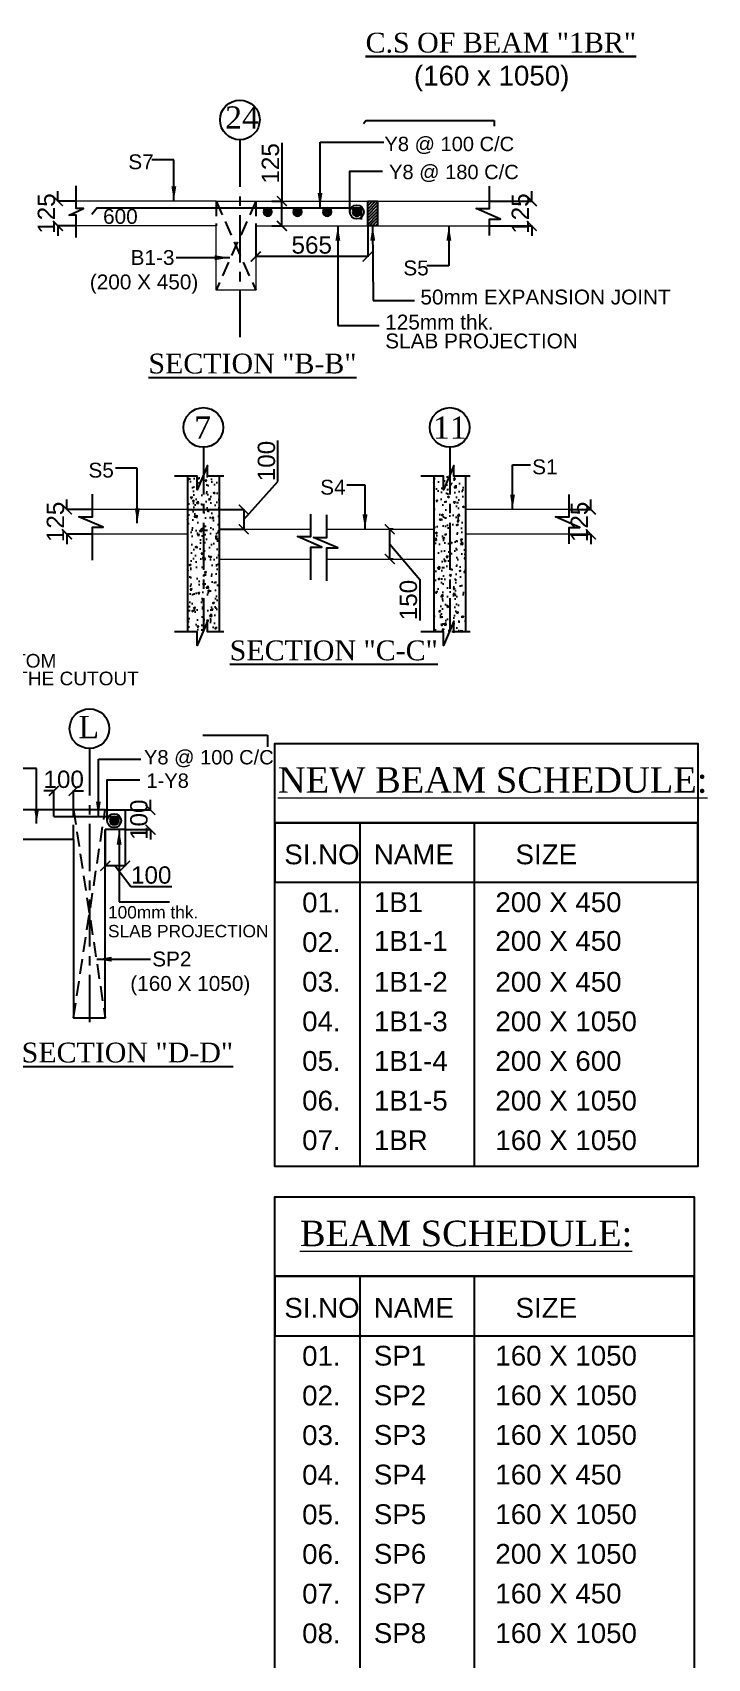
# Model space of a CAD drawing. Header units: inches. Extents: x 278200 to 407749, y -182622 to -96622.
# Drawn here: x 367660 to 381288, y -165831 to -133009 of the extents above; entities that cross this region are included whole.
import ezdxf
from ezdxf.enums import TextEntityAlignment as Align

# ---------------------------------------------------------------- set-up
doc = ezdxf.new("R2010")
doc.units = ezdxf.units.IN
doc.header["$MEASUREMENT"] = 0
doc.linetypes.add('CENTER', pattern=[50.8, 31.75, -6.35, 6.35, -6.35])
doc.linetypes.add('Hidden', pattern=[3, 2, -1])
for name, color, linetype in [('1', 8, 'Continuous'), ('2', 5, 'Continuous'), ('4', 4, 'Continuous'), ('5', 2, 'Continuous'), ('ARROW', 5, 'Continuous'), ('BEAM TEXT', 4, 'Continuous'), ('DIM', 251, 'Continuous'), ('GIRD CIR', 1, 'Continuous'), ('GIRD TEXT', 4, 'Continuous'), ('GRID', 8, 'CENTER'), ('SHEAR WALL', 6, 'Continuous'), ('SHEARWALL HATCH', 8, 'Continuous'), ('TEXT-1', 3, 'Continuous'), ('TITLE-4', 4, 'Continuous')]:
    doc.layers.add(name, color=color, linetype=linetype)
for name, color, linetype, lineweight in [('B TXT', 4, 'Continuous', 0), ('BEAMS', 3, 'Continuous', 0), ('SLAB G.F TXT', 3, 'Continuous', 0), ('SLAB REIN', 31, 'Continuous', 0), ('text', 4, 'Continuous', 30)]:
    doc.layers.add(name, color=color, linetype=linetype, lineweight=lineweight)
doc.styles.add('T200', font='sanss___.ttf', dxfattribs={"height": 275})
doc.styles.add('T300', font='sanss___.ttf', dxfattribs={"height": 350})
doc.styles.add('T400', font='romantic.ttf')
doc.dimstyles.new('SCALE 25', dxfattribs={"dimtxt": 500, "dimasz": 200, "dimexe": 6, "dimexo": 0, "dimgap": 50, "dimtad": 1, "dimdec": 0, "dimlfac": 0.25, "dimrnd": 5, "dimzin": 3, "dimdsep": 46, "dimtxsty": 'T300', "dimblk": 'ARCHTICK', "dimcen": 0.09, "dimclrd": 5, "dimclre": 8, "dimclrt": 1, "dimadec": 0, "dimazin": 0, "dimtfac": 1, "dimtdec": 0, "dimtix": 1, "dimtofl": 0, "dimtmove": 2, "dimatfit": 3, "dimfxl": 1, "dimtolj": 1, "dimtzin": 0, "dimlwd": -1, "dimlwe": -1, "dimarcsym": 0})
doc.dimstyles.new('T 200', dxfattribs={"dimtxt": 275, "dimasz": 150, "dimexe": 1, "dimexo": 0, "dimgap": 50, "dimtad": 1, "dimdec": 0, "dimrnd": 5, "dimdsep": 46, "dimtxsty": 'T200', "dimblk": 'ARCHTICK', "dimcen": 2.5, "dimdle": 1, "dimclrd": 5, "dimclre": 253, "dimclrt": 1, "dimadec": 0, "dimazin": 0, "dimtfac": 1, "dimtdec": 0, "dimtmove": 2, "dimatfit": 3, "dimfxl": 0, "dimarcsym": 0})
pattern_1 = [(50, (408250.57, 27864), (358.6301, -31.37607), [37.5, -412.5]), (355, (408250.57, 27864), (-69.3757, 376.0961), [30, -330]), (100.45144, (408280.45, 27861.38), (289.2544, 344.72), [31.8701, -350.57106]), (46.1842, (408250.57, 27964), (533.6207, -82.7596), [56.25, -618.75]), (96.63564, (408295.04, 27957.1), (467.331, 487.0593), [47.8052, -525.8569]), (351.18416, (408250.57, 27964), (467.331, 487.0593), [45, -495]), (21, (408300.57, 27939), (298.45353, -201.30945), [37.5, -412.5]), (326, (408300.57, 27939), (121.6577, 362.575), [30, -330]), (71.45144, (408325.44, 27922.22), (420.1112, 161.2656), [31.8701, -350.57106]), (37.5, (408250.57, 27863.99), (6.07993, 166.44693), [0, -326, 0, -335, 0, -331.25]), (7.5, (408250.57, 27864), (131.53477, 197.20586), [0, -191, 0, -318.5, 0, -126.25]), (327.5, (408139.07, 27864), (266.91122, -11.27744), [0, -125, 0, -390, 0, -517.5]), (317.5, (408089.07, 27864), (291.5931, 50.0525), [0, -162.5, 0, -259, 0, -367.5])]

# ---------------------------------------------------------------- blocks, each defined once
blk = doc.blocks.new('_ARCHTICK')
at = {"color": 0, "linetype": 'ByBlock', "const_width": 0.15}
blk.add_lwpolyline([(-0.5, -0.5), (0.5, 0.5)], dxfattribs=at)
blk = doc.blocks.new('*D802')
at = {"layer": 'Defpoints', "color": 0}
for p in [(374873, -143037), (374944, -143037, -3), (374944, -143637, -3)]:
    blk.add_point(p, dxfattribs=at)
at = {"layer": 'DIM', "color": 8}
for p, q in [((374944, -143037), (374867, -143037)), ((374944, -143637), (374867, -143637))]:
    blk.add_line(p, q, dxfattribs=at)
at = {"layer": 'DIM', "color": 5}
for p, q in [((374873, -143637), (374873, -143037)), ((374873, -143337), (375480, -144051)), ((375480, -144051), (375480, -144879))]:
    blk.add_line(p, q, dxfattribs=at)
at = {"layer": 'DIM', "color": 5, "xscale": 200, "yscale": 200, "zscale": 200}
for p, rotation in [((374873, -143037), 90), ((374873, -143637), 270)]:
    blk.add_blockref('_ARCHTICK', p, dxfattribs=dict(at, rotation=rotation))
at = {"layer": 'DIM', "color": 1, "insert": (375250, -144465), "char_height": 350, "attachment_point": 5, "rotation": 90, "style": 'T300'}
blk.add_mtext('\\A1;150', dxfattribs=at)
blk = doc.blocks.new('*D803')
at = {"layer": 'Defpoints', "color": 0}
for p in [(368868, -142637, -3), (368354, -143137), (368868, -143137, -3)]:
    blk.add_point(p, dxfattribs=at)
at = {"layer": 'DIM', "color": 5}
for p, q in [((368354, -142637), (368354, -142437)), ((368354, -143137), (368354, -143337))]:
    blk.add_line(p, q, dxfattribs=at)
at = {"layer": 'DIM', "color": 8}
for p, q in [((368868, -142637), (368348, -142637)), ((368868, -143137), (368348, -143137))]:
    blk.add_line(p, q, dxfattribs=at)
at = {"layer": 'DIM', "color": 5, "xscale": 200, "yscale": 200, "zscale": 200}
for p, rotation in [((368354, -142637), 270), ((368354, -143137), 90)]:
    blk.add_blockref('_ARCHTICK', p, dxfattribs=dict(at, rotation=rotation))
at = {"layer": 'DIM', "color": 1, "insert": (368124, -142887), "char_height": 350, "attachment_point": 5, "rotation": 90, "style": 'T300'}
blk.add_mtext('\\A1;125', dxfattribs=at)
blk = doc.blocks.new('*D804')
at = {"layer": 'Defpoints', "color": 0}
for p in [(370789, -142637, -3), (371429, -143037, -3), (371925, -143037)]:
    blk.add_point(p, dxfattribs=at)
at = {"layer": 'DIM', "color": 5}
for p, q in [((372614, -142073), (372614, -141245)), ((371925, -142837), (372614, -142073)), ((371925, -142637), (371925, -143037))]:
    blk.add_line(p, q, dxfattribs=at)
at = {"layer": 'DIM', "color": 8}
for p, q in [((370789, -142637), (371931, -142637)), ((371429, -143037), (371931, -143037))]:
    blk.add_line(p, q, dxfattribs=at)
at = {"layer": 'DIM', "color": 5, "xscale": 200, "yscale": 200, "zscale": 200}
for p, rotation in [((371925, -142637), 90), ((371925, -143037), 270)]:
    blk.add_blockref('_ARCHTICK', p, dxfattribs=dict(at, rotation=rotation))
at = {"layer": 'DIM', "color": 1, "insert": (372384, -141659), "char_height": 350, "attachment_point": 5, "rotation": 90, "style": 'T300'}
blk.add_mtext('\\A1;100', dxfattribs=at)
blk = doc.blocks.new('*D798')
at = {"layer": 'Defpoints', "color": 0}
for p in [(372167, -136913, -7), (374427, -136913, -7), (372167, -137531)]:
    blk.add_point(p, dxfattribs=at)
at = {"layer": 'DIM', "color": 8}
for p, q in [((372167, -136913), (372167, -137537)), ((374427, -136913), (374427, -137537))]:
    blk.add_line(p, q, dxfattribs=at)
at = {"layer": 'DIM', "color": 5}
blk.add_line((374427, -137531), (372167, -137531), dxfattribs=at)
at = {"layer": 'DIM', "color": 5, "xscale": 200, "yscale": 200, "zscale": 200, "rotation": 180}
blk.add_blockref('_ARCHTICK', (372167, -137531), dxfattribs=at)
at = {"layer": 'DIM', "color": 5, "xscale": 200, "yscale": 200, "zscale": 200}
blk.add_blockref('_ARCHTICK', (374427, -137531), dxfattribs=at)
at = {"layer": 'DIM', "color": 1, "insert": (373297, -137300), "char_height": 350, "attachment_point": 5, "style": 'T300'}
blk.add_mtext('\\A1;565', dxfattribs=at)
blk = doc.blocks.new('*D799')
at = {"layer": 'Defpoints', "color": 0}
for p in [(372495, -136413, -7), (372695, -136413), (372495, -136913, -7)]:
    blk.add_point(p, dxfattribs=at)
at = {"layer": 'DIM', "color": 5}
for p in [(372695, -135234), (372695, -136913)]:
    blk.add_line(p, (372695, -136413), dxfattribs=at)
at = {"layer": 'DIM', "color": 8}
for p, q in [((372495, -136413), (372701, -136413)), ((372495, -136913), (372701, -136913))]:
    blk.add_line(p, q, dxfattribs=at)
at = {"layer": 'DIM', "color": 5, "xscale": 200, "yscale": 200, "zscale": 200}
for p, rotation in [((372695, -136413), 90), ((372695, -136913), 270)]:
    blk.add_blockref('_ARCHTICK', p, dxfattribs=dict(at, rotation=rotation))
at = {"layer": 'DIM', "color": 1, "insert": (372465, -135650), "char_height": 350, "attachment_point": 5, "rotation": 90, "style": 'T300'}
blk.add_mtext('\\A1;125', dxfattribs=at)
blk = doc.blocks.new('ROD')
at = {"layer": '5'}
h = blk.add_hatch(color=256, dxfattribs=at)
edge = h.paths.add_edge_path()
edge.add_arc((0, 0), 135, 0, 360)
at = {"layer": '5', "color": 6}
blk.add_circle((0, 0), 135, dxfattribs=at)
blk = doc.blocks.new('A$C7FF54E45')
at = {"layer": '5', "xscale": 0.7999999998137355, "yscale": 0.7999999998137355, "zscale": 0.7999999998137355}
blk.add_blockref('ROD', (91, 91), dxfattribs=at)
blk = doc.blocks.new('*D800')
at = {"layer": 'Defpoints', "color": 0}
for p in [(368172, -136413), (368544, -136413, -7), (368544, -136913, -7)]:
    blk.add_point(p, dxfattribs=at)
at = {"layer": 'DIM', "color": 8}
for p, q in [((368544, -136413), (368166, -136413)), ((368544, -136913), (368166, -136913))]:
    blk.add_line(p, q, dxfattribs=at)
at = {"layer": 'DIM', "color": 5}
for p, q in [((368172, -136413), (368172, -136213)), ((368172, -136913), (368172, -137113))]:
    blk.add_line(p, q, dxfattribs=at)
at = {"layer": 'DIM', "color": 5, "xscale": 200, "yscale": 200, "zscale": 200}
for p, rotation in [((368172, -136413), 270), ((368172, -136913), 90)]:
    blk.add_blockref('_ARCHTICK', p, dxfattribs=dict(at, rotation=rotation))
at = {"layer": 'DIM', "color": 1, "insert": (367942, -136663), "char_height": 350, "attachment_point": 5, "rotation": 90, "style": 'T300'}
blk.add_mtext('\\A1;125', dxfattribs=at)
blk = doc.blocks.new('A$C02F31347')
at = {"layer": '5', "linetype": 'Continuous', "ltscale": 0.01}
for p, q in [((-5168, 0), (-5275, -138, 7)), ((-5168, 0), (0, 0)), ((0, 0), (0, -236))]:
    blk.add_line(p, q, dxfattribs=at)
blk = doc.blocks.new('*D820')
at = {"layer": 'Defpoints', "color": 0}
for p in [(378492, -142637, 1), (378933, -142637), (378492, -143137, 1)]:
    blk.add_point(p, dxfattribs=at)
at = {"layer": 'DIM', "color": 5}
for p, q in [((378933, -142637), (378933, -142437)), ((378933, -143137), (378933, -143337))]:
    blk.add_line(p, q, dxfattribs=at)
at = {"layer": 'DIM', "color": 8}
for p, q in [((378492, -142637), (378939, -142637)), ((378492, -143137), (378939, -143137))]:
    blk.add_line(p, q, dxfattribs=at)
at = {"layer": 'DIM', "color": 5, "xscale": 200, "yscale": 200, "zscale": 200}
for p, rotation in [((378933, -142637), 270), ((378933, -143137), 90)]:
    blk.add_blockref('_ARCHTICK', p, dxfattribs=dict(at, rotation=rotation))
at = {"layer": 'DIM', "color": 1, "insert": (378703, -142887), "char_height": 350, "attachment_point": 5, "rotation": 90, "style": 'T300'}
blk.add_mtext('\\A1;125', dxfattribs=at)
blk = doc.blocks.new('*D839')
at = {"layer": 'Defpoints', "color": 0}
for p in [(369129, -149100), (369529, -149100), (369129, -149830)]:
    blk.add_point(p, dxfattribs=at)
at = {"layer": 'DIM', "color": 8}
for p, q in [((369129, -149100), (369129, -149836)), ((369529, -149100), (369529, -149836))]:
    blk.add_line(p, q, dxfattribs=at)
at = {"layer": 'DIM', "color": 5}
for p, q in [((369529, -149830), (369129, -149830)), ((369329, -149830), (369643, -150248)), ((369643, -150248), (370471, -150248))]:
    blk.add_line(p, q, dxfattribs=at)
at = {"layer": 'DIM', "color": 5, "xscale": 200, "yscale": 200, "zscale": 200, "rotation": 180}
blk.add_blockref('_ARCHTICK', (369129, -149830), dxfattribs=at)
at = {"layer": 'DIM', "color": 5, "xscale": 200, "yscale": 200, "zscale": 200}
blk.add_blockref('_ARCHTICK', (369529, -149830), dxfattribs=at)
at = {"layer": 'DIM', "color": 1, "insert": (370057, -150018), "char_height": 350, "attachment_point": 5, "style": 'T300'}
blk.add_mtext('\\A1;100', dxfattribs=at)
blk = doc.blocks.new('*D840')
at = {"layer": 'Defpoints', "color": 0}
for p in [(369529, -148700), (370041, -148700), (369529, -149100)]:
    blk.add_point(p, dxfattribs=at)
at = {"layer": 'DIM', "color": 5}
for p, q in [((370041, -148700), (370041, -148500)), ((370041, -149100), (370041, -149300))]:
    blk.add_line(p, q, dxfattribs=at)
at = {"layer": 'DIM', "color": 8}
for p, q in [((369529, -148700), (370047, -148700)), ((369529, -149100), (370047, -149100))]:
    blk.add_line(p, q, dxfattribs=at)
at = {"layer": 'DIM', "color": 5, "xscale": 200, "yscale": 200, "zscale": 200}
for p, rotation in [((370041, -148700), 270), ((370041, -149100), 90)]:
    blk.add_blockref('_ARCHTICK', p, dxfattribs=dict(at, rotation=rotation))
at = {"layer": 'DIM', "color": 1, "insert": (369810, -148900), "char_height": 350, "attachment_point": 5, "rotation": 90, "style": 'T300'}
blk.add_mtext('\\A1;100', dxfattribs=at)
blk = doc.blocks.new('*D841')
at = {"layer": 'Defpoints', "color": 0}
for p in [(368489, -148317), (368089, -148832), (368489, -148832)]:
    blk.add_point(p, dxfattribs=at)
at = {"layer": 'DIM', "color": 5}
for p, q in [((368089, -148317), (367889, -148317)), ((368489, -148317), (368689, -148317))]:
    blk.add_line(p, q, dxfattribs=at)
at = {"layer": 'DIM', "color": 8}
for p, q in [((368089, -148832), (368089, -148311)), ((368489, -148832), (368489, -148311))]:
    blk.add_line(p, q, dxfattribs=at)
at = {"layer": 'DIM', "color": 5, "xscale": 200, "yscale": 200, "zscale": 200}
blk.add_blockref('_ARCHTICK', (368089, -148317), dxfattribs=at)
at = {"layer": 'DIM', "color": 5, "xscale": 200, "yscale": 200, "zscale": 200, "rotation": 180}
blk.add_blockref('_ARCHTICK', (368489, -148317), dxfattribs=at)
at = {"layer": 'DIM', "color": 1, "insert": (368289, -148086), "char_height": 350, "attachment_point": 5, "style": 'T300'}
blk.add_mtext('\\A1;100', dxfattribs=at)
blk = doc.blocks.new('A$C101253EB')
at = {"layer": '5', "linetype": 'Continuous', "ltscale": 0.01}
for p, q in [((-1440, -132), (-132, -132, -7)), ((-132, -132, -7), (-132, -368, -7))]:
    blk.add_line(p, q, dxfattribs=at)
blk = doc.blocks.new('*D844')
at = {"layer": 'Defpoints', "color": 0}
for p in [(376887, -136413, 1), (377741, -136413), (376887, -136913, 1)]:
    blk.add_point(p, dxfattribs=at)
at = {"layer": 'DIM', "color": 8}
for p, q in [((376887, -136413), (377747, -136413)), ((376887, -136913), (377747, -136913))]:
    blk.add_line(p, q, dxfattribs=at)
at = {"layer": 'DIM', "color": 5}
for p, q in [((377741, -136413), (377741, -136213)), ((377741, -136913), (377741, -137113))]:
    blk.add_line(p, q, dxfattribs=at)
at = {"layer": 'DIM', "color": 5, "xscale": 200, "yscale": 200, "zscale": 200}
for p, rotation in [((377741, -136413), 270), ((377741, -136913), 90)]:
    blk.add_blockref('_ARCHTICK', p, dxfattribs=dict(at, rotation=rotation))
at = {"layer": 'DIM', "color": 1, "insert": (377511, -136663), "char_height": 350, "attachment_point": 5, "rotation": 90, "style": 'T300'}
blk.add_mtext('\\A1;125', dxfattribs=at)

msp = doc.modelspace()

# ---------------------------------------------------------------- hatches: boundary and pattern name
at = {"layer": '2'}
h = msp.add_hatch(dxfattribs=at)
h.set_pattern_fill('ANSI31', color=1, scale=350, style=0)
h.paths.add_polyline_path([(374427.1, -136412.8), (374627.1, -136412.8), (374627.1, -136912.8), (374427.1, -136912.8)])
at = {"layer": 'SHEARWALL HATCH'}
h = msp.add_hatch(dxfattribs=at)
h.set_pattern_fill('AR-CONC', color=256, scale=50, style=0)
h.set_pattern_definition(pattern_1)
h.paths.add_polyline_path([(370789.2, -141965.7), (371429.2, -141965.7), (371429.2, -145108.3), (370789.2, -145108.3)])
h = msp.add_hatch(dxfattribs=at)
h.set_pattern_fill('AR-CONC', color=256, scale=50, style=0)
h.set_pattern_definition(pattern_1)
h.paths.add_polyline_path([(375763.6, -141965.5), (376403.6, -141965.5), (376403.6, -145108.1), (375763.6, -145108.1)])

# ---------------------------------------------------------------- linework, layer by layer
at = {"layer": '1', "linetype": 'Hidden', "ltscale": 150}
for p, q in [((371367.1, -136412.8, -6.9), (372167.1, -138212.8, -6.9)), ((372167.1, -136412.8, -6.9), (371367.1, -138212.8, -6.9)), ((371367.1, -136412.8, -6.9), (371367.1, -136912.8, -6.9)), ((372167.1, -136412.8, -6.9), (372167.1, -136912.8, -6.9)), ((368488.5, -152900), (369128.5, -148700)), ((368488.5, -148700), (369128.5, -152900)), ((368488.5, -149300), (368488.5, -148700))]:
    msp.add_line(p, q, dxfattribs=at)
at = {"layer": '1'}
for points, elevation in [([(368543.7, -137146.9), (368543.7, -136698.9), (368400.4, -136698.9), (368688.9, -136560.1), (368543.7, -136560.1), (368543.7, -136105.7)], -10.4), ([(376887.1, -137106.8), (376887.1, -136776), (377106, -136776), (376615.5, -136564.2), (376887.1, -136564.2), (376887.1, -136109.8)], 1.3), ([(371524.1, -141965.7), (371193.4, -141965.7), (371193.4, -141746.8), (370981.5, -142237.4), (370981.5, -141965.7), (370527.2, -141965.7)], -8.2), ([(376498.5, -141965.5), (376167.7, -141965.5), (376167.7, -141746.6), (375955.9, -142237.1), (375955.9, -141965.5), (375501.5, -141965.5)], -3.5), ([(368868.5, -143657.7), (368868.5, -142996.2), (369087.3, -142996.2), (368596.8, -142784.3), (368868.5, -142784.3), (368868.5, -142329.9)], -3.5), ([(378491.6, -143331), (378491.6, -143000.3), (378710.4, -143000.3), (378219.9, -142788.4), (378491.6, -142788.4), (378491.6, -142334)], 1.3), ([(371524.1, -145108.3), (371193.4, -145108.3), (371193.4, -144889.5), (370981.5, -145380), (370981.5, -145108.3), (370527.2, -145108.3)], -8.2), ([(376498.5, -145108.1), (376167.7, -145108.1), (376167.7, -144889.2), (375955.9, -145379.8), (375955.9, -145108.1), (375501.5, -145108.1)], -3.5)]:
    msp.add_lwpolyline(points, dxfattribs=dict(at, elevation=elevation))
for points in [[(373279.1, -144057.7), (373279.1, -143396.2), (373498, -143396.2), (373007.4, -143184.3), (373279.1, -143184.3), (373279.1, -142729.9)], [(373604.1, -144074.2), (373604.1, -143412.7), (373822.9, -143412.7), (373332.4, -143200.8), (373604.1, -143200.8), (373604.1, -142746.4)]]:
    msp.add_lwpolyline(points, dxfattribs=at)
at = {"layer": '2', "color": 1}
for p, q in [((374270.6, -148962.2), (374270.6, -155902.9)), ((376576.8, -148962.2), (376576.8, -155902.9)), ((374270.6, -158116.1), (374270.6, -166733.7)), ((376576.8, -158116.1), (376576.8, -166733.7))]:
    msp.add_line(p, q, dxfattribs=at)
at = {"layer": '2', "elevation": -6.9}
for points in [[(374067.8, -136631.4), (374067.8, -135806.4), (374724.8, -135806.4)], [(369169.2, -148918.6), (369169.2, -148093.5), (369826.2, -148093.5)]]:
    msp.add_lwpolyline(points, dxfattribs=at)
at = {"layer": '2', "color": 1}
for points in [[(374427.1, -136412.8), (374627.1, -136412.8), (374627.1, -136912.8), (374427.1, -136912.8)], [(381093.6, -148962.2), (372550.7, -148962.2), (372550.7, -147361.2), (381093.6, -147361.2)], [(372550.7, -148962.2), (381093.6, -148962.2), (381093.6, -155902.9), (372550.7, -155902.9)], [(381093.6, -148962.2), (372550.7, -148962.2), (372550.7, -150162.8), (381093.6, -150162.8)], [(381019.8, -158116.1), (372550.7, -158116.1), (372550.7, -156515.1), (381019.8, -156515.1)], [(372550.7, -158116.1), (381019.8, -158116.1), (381019.8, -166733.7), (372550.7, -166733.7)], [(381019.8, -158116.1), (372550.7, -158116.1), (372550.7, -159316.6), (381019.8, -159316.6)]]:
    msp.add_lwpolyline(points, close=True, dxfattribs=at)
at = {"layer": '2'}
for centre in [(374208.5, -136631.4, -6.9), (369309.9, -148918.6, -6.9)]:
    msp.add_circle(centre, 140.7, dxfattribs=at)
at = {"layer": '4'}
for p, q in [((368488.5, -148700), (367274.3, -148700)), ((368488.5, -149300), (367274.3, -149300))]:
    msp.add_line(p, q, dxfattribs=at)
for points in [[(369128.5, -148700), (368488.5, -148700)], [(369128.5, -148700), (369528.5, -148700), (369528.5, -149100), (369128.5, -149100)], [(368488.5, -149300), (368488.5, -152900), (369128.5, -152900), (369128.5, -149100)]]:
    msp.add_lwpolyline(points, dxfattribs=at)
at = {"layer": '5', "linetype": 'Continuous', "ltscale": 0.01}
for p, q in [((368967.1, -136545, -6.9), (368859.8, -136683.4)), ((368967.1, -136545, -6.9), (374294.9, -136545, -6.9)), ((374294.9, -136545, -6.9), (374294.9, -136780.6, -6.9)), ((368088.5, -148832.2), (369396.3, -148832.2, -6.9)), ((369396.3, -148832.2, -6.9), (369396.3, -148967.7, -6.9))]:
    msp.add_line(p, q, dxfattribs=at)
at = {"layer": 'BEAMS', "color": 4, "linetype": 'Continuous', "ltscale": 0.01}
for p, q in [((371367.1, -136412.8, -6.9), (368543.7, -136412.8, -6.9)), ((372167.1, -136412.8, -6.9), (374427.1, -136412.8, -6.9)), ((374427.1, -136412.8, -6.9), (374427.1, -136912.8, -6.9)), ((374627.1, -136412.8), (376887.1, -136412.8)), ((374627.1, -136412.8, -6.9), (374627.1, -136912.8, -6.9)), ((371367.1, -136912.8, -6.9), (368543.7, -136912.8, -6.9)), ((372167.1, -136912.8, -6.9), (374427.1, -136912.8, -6.9)), ((374627.1, -136912.8), (376887.1, -136912.8)), ((370789.2, -142637, -3.5), (368868.5, -142637, -3.5)), ((378491.6, -142637, 1.3), (376403.6, -142637, 1.3)), ((371429.2, -143037, -3.5), (373279.1, -143037, -3.5)), ((373604.1, -143037, -3.5), (375763.6, -143037, -3.5)), ((370789.2, -143137, -3.5), (368868.5, -143137, -3.5)), ((378491.6, -143137, 1.3), (376403.6, -143137, 1.3)), ((371429.2, -143637, -3.5), (373279.1, -143637, -3.5)), ((373604.1, -143637, -3.5), (375763.6, -143637, -3.5))]:
    msp.add_line(p, q, dxfattribs=at)
at = {"layer": 'BEAMS', "color": 4, "linetype": 'Continuous', "ltscale": 0.01, "elevation": -6.9}
for points in [[(371367.1, -136412.8), (372167.1, -136412.8)], [(372167.1, -136912.8), (372167.1, -138212.8), (371367.1, -138212.8), (371367.1, -136912.8)]]:
    msp.add_lwpolyline(points, dxfattribs=at)
at = {"layer": 'GIRD CIR'}
for centre in [(371847.1, -134774.2, -6.9), (371109.1, -140981, -4.7), (376083.4, -140980.8), (368808.5, -147061.4)]:
    msp.add_circle(centre, 400, dxfattribs=at)
at = {"layer": 'GRID', "ltscale": 30}
for p, q in [((371847.1, -135174.2, -6.9), (371847.1, -139156.3, -6.9)), ((371109.1, -141381, -4.7), (371109.1, -145084.7, -4.7)), ((376083.4, -141380.8), (376083.4, -145084.4)), ((368808.5, -147461.4), (368808.5, -153147.7))]:
    msp.add_line(p, q, dxfattribs=at)
at = {"layer": 'SHEAR WALL', "ltscale": 0.5}
for p, q in [((370789.2, -141965.7, -8.2), (370789.2, -145108.3, -8.2)), ((371429.2, -141965.7, -3.5), (371429.2, -145108.3, -3.5)), ((375763.6, -141965.5, -3.5), (375763.6, -145108.1, -3.5)), ((376403.6, -141965.5, 1.3), (376403.6, -145108.1, 1.3))]:
    msp.add_line(p, q, dxfattribs=at)

# ---------------------------------------------------------------- block references
at = {"layer": '2', "color": 2}
msp.add_blockref('A$C101253EB', (372536.1, -147061.8), dxfattribs=at)
at = {"layer": 'DIM', "xscale": 0.5, "yscale": 0.5, "zscale": 0.5}
msp.add_blockref('A$C02F31347', (376979.8, -134782.9), dxfattribs=at)
at = {"layer": 'DIM', "color": 1, "xscale": -0.8, "yscale": 0.8, "zscale": 0.8}
for p in [(372481.1, -136704, -6.9), (373081.1, -136704, -6.9), (373681.1, -136704, -6.9), (374281.1, -136704, -6.9), (369382.5, -148991.2, -6.9)]:
    msp.add_blockref('A$C7FF54E45', p, dxfattribs=at)

# ---------------------------------------------------------------- texts
at = {"layer": 'B TXT'}
for s, height, style, p in [('%%UNEW BEAM SCHEDULE:', 514.286, 'T400', (372614, -148353.8)), ('SI.NO', 400, 'T300', (372743.5, -149799)), ('NAME', 400, 'T300', (374551.5, -149799)), ('SIZE', 400, 'T300', (377411.9, -149799)), ('%%UBEAM SCHEDULE:', 514.286, 'T400', (373059, -157507.7)), ('SI.NO', 400, 'T300', (372743.5, -158952.8)), ('NAME', 400, 'T300', (374551.5, -158952.8)), ('SIZE', 400, 'T300', (377411.9, -158952.8)), ('SP1', 400, 'T300', (374551.5, -159918.6)), ('160 X 1050', 400, 'T300', (377004.7, -159918.6)), ('01.', 400, 'T300', (373104.3, -159923.4)), ('02.', 400, 'T300', (373104.3, -160723.4)), ('SP2', 400, 'T300', (374551.5, -160718.6)), ('160 X 1050', 400, 'T300', (377004.7, -160718.6)), ('03.', 400, 'T300', (373104.3, -161523.4)), ('SP3', 400, 'T300', (374551.5, -161518.6)), ('160 X 1050', 400, 'T300', (377004.7, -161518.6)), ('04.', 400, 'T300', (373104.3, -162323.4)), ('SP4', 400, 'T300', (374551.5, -162318.6)), ('160 X 450', 400, 'T300', (377004.7, -162318.6)), ('05.', 400, 'T300', (373104.3, -163123.4)), ('SP5', 400, 'T300', (374551.5, -163118.6)), ('160 X 1050', 400, 'T300', (377004.7, -163118.6)), ('06.', 400, 'T300', (373104.3, -163923.4)), ('SP6', 400, 'T300', (374551.5, -163918.6)), ('200 X 1050', 400, 'T300', (377004.7, -163918.6)), ('07.', 400, 'T300', (373104.3, -164723.4)), ('SP7', 400, 'T300', (374551.5, -164718.6)), ('160 X 450', 400, 'T300', (377004.7, -164718.6)), ('08.', 400, 'T300', (373104.3, -165523.4)), ('SP8', 400, 'T300', (374551.5, -165518.6)), ('160 X 1050', 400, 'T300', (377004.7, -165518.6))]:
    msp.add_text(s, height=height, dxfattribs=dict(at, style=style)).set_placement(p)
at = {"layer": 'B TXT', "color": 3, "style": 'T300'}
for s, p in [('01.', (373104.3, -150769.5)), ('1B1', (374551.5, -150764.8)), ('200 X 450', (377004.7, -150764.8)), ('02.', (373104.3, -151569.5)), ('1B1-1', (374551.5, -151546.6)), ('200 X 450', (377004.7, -151546.6)), ('03.', (373104.3, -152369.5)), ('1B1-2', (374551.5, -152371.7)), ('200 X 450', (377004.7, -152371.7)), ('04.', (373104.3, -153169.5)), ('1B1-3', (374551.5, -153169.5)), ('200 X 1050', (377004.7, -153169.5)), ('05.', (373104.3, -153969.5)), ('1B1-4', (374551.5, -153969.5)), ('200 X 600', (377004.7, -153969.5)), ('06.', (373104.3, -154769.5)), ('1B1-5', (374551.5, -154769.5)), ('200 X 1050', (377004.7, -154769.5)), ('07.', (373104.3, -155569.5)), ('1BR', (374551.5, -155569.5)), ('160 X 1050', (377004.7, -155569.5))]:
    msp.add_text(s, height=400, dxfattribs=at).set_placement(p)
at = {"layer": 'BEAM TEXT', "style": 'T300'}
for s, p in [('600', (369084.4, -136871)), ('B1-3', (369640.9, -137700)), ('SP2', (370077.1, -151860.8))]:
    msp.add_text(s, height=300, dxfattribs=at).set_placement(p)
at = {"layer": 'BEAM TEXT', "color": 6, "style": 'T300'}
for s, p in [('(200 X 450)', (368817, -138193.4)), ('(160 X 1050)', (369634, -152354.1))]:
    msp.add_text(s, height=300, dxfattribs=at).set_placement(p)
at = {"layer": 'GIRD TEXT', "ltscale": 7, "style": 'T400'}
for s, p in [('24', (371549.8, -134949.4)), ('7', (370925.1, -141208.9)), ('11', (375745.4, -141208.7)), ('L', (368588.5, -147253.5))]:
    msp.add_text(s, height=450, dxfattribs=at).set_placement(p)
at = {"layer": 'SLAB G.F TXT', "style": 'T300'}
for s, p in [('S7', (369593.9, -135768.6)), ('S5', (375146.9, -137911.4, 3.5)), ('S5', (368788.9, -141992.8)), ('S1', (377747.7, -141926.6)), ('S4', (373468.3, -142337.5))]:
    msp.add_text(s, height=300, dxfattribs=at).set_placement(p)
at = {"layer": 'SLAB REIN', "color": 3, "style": 'T200'}
for s, p in [('Y8 @ 100 C/C', (374765.8, -135403.4)), ('Y8 @ 180 C/C', (374858.8, -135968.9)), ('Y8 @ 100 C/C', (369911.1, -147783)), ('1-Y8', (369960.2, -148256))]:
    msp.add_text(s, height=290, dxfattribs=at).set_placement(p)
at = {"layer": 'SLAB REIN', "color": 30, "style": 'T200'}
for s, p in [('TOP & BOTTOM', (365239, -145828.3)), ('AL ROUND THE CUTOUT', (365239, -146185.5))]:
    msp.add_text(s, height=275, dxfattribs=at).set_placement(p)
at = {"layer": 'text', "style": 'T400'}
msp.add_text('%%UC.S OF BEAM "1BR"', height=400, dxfattribs=at).set_placement((377115.6, -133213.3), align=Align.MIDDLE_CENTER)
at = {"layer": 'text', "color": 6, "style": 'T300'}
msp.add_text('(160 x 1050)', height=400, dxfattribs=at).set_placement((376930.1, -133878.6), align=Align.MIDDLE_CENTER)
at = {"layer": 'TEXT-1', "color": 30, "style": 'T200'}
msp.add_text('50mm EXPANSION JOINT', height=300, dxfattribs=at).set_placement((375492.1, -138498.5))
at = {"layer": 'TEXT-1', "style": 'T200'}
for s, height, p in [('125mm thk.', 300, (374781.3, -139004)), ('SLAB PROJECTION', 300, (374781.3, -139384.6)), ('100mm thk.', 250, (369183.6, -150892.8)), ('SLAB PROJECTION', 250, (369183.6, -151273.5))]:
    msp.add_text(s, height=height, dxfattribs=at).set_placement(p)
at = {"layer": 'TITLE-4', "color": 4, "ltscale": 7, "style": 'T400'}
for s, p in [('%%USECTION "B-B"', (369999.7, -139891)), ('%%USECTION "C-C"', (371641.3, -145681.2)), ('%%USECTION "D-D"', (367440.7, -153799.2))]:
    msp.add_text(s, height=400, dxfattribs=at).set_placement(p)

# ---------------------------------------------------------------- dimensions: what is measured, and where the dimension line sits
at = {"layer": 'DIM'}
for base, p1, p2, picture, middle in [((372695.3, -136412.8), (372495.3, -136912.8, -6.9), (372495.3, -136412.8, -6.9), '*D799', (372891, -135649.7)), ((371924.8, -143037), (370789.2, -142637, -3.5), (371429.2, -143037, -3.5), '*D804', (372614.1, -142022.9)), ((374873.3, -143037), (374943.7, -143637, -3.5), (374943.7, -143037, -3.5), '*D802', (375480.3, -144100.6))]:
    dim = msp.add_linear_dim(base=base, p1=p1, p2=p2, angle=90, dimstyle='SCALE 25', override={"dimpost": '\\X', "dimtmove": 1}, dxfattribs=at)
    dim.commit()
    dim.dimension.update_dxf_attribs({"geometry": picture, "text_midpoint": middle, "dimtype": 160})
for base, p1, p2, override, picture, middle in [((368172.3, -136412.8), (368543.7, -136912.8, -6.9), (368543.7, -136412.8, -6.9), {"dimpost": '\\X', "dimtmove": 1}, '*D800', (367942, -136662.8)), ((377740.9, -136412.8), (376887.1, -136912.8, 1.3), (376887.1, -136412.8, 1.3), {"dimpost": '\\X', "dimtmove": 1}, '*D844', (377510.7, -136662.8)), ((368354.3, -143137), (368868.5, -142637, -3.5), (368868.5, -143137, -3.5), {"dimpost": '\\X'}, '*D803', (368124, -142887)), ((378933.1, -142637), (378491.6, -143137, 1.3), (378491.6, -142637, 1.3), {"dimpost": '\\X', "dimtmove": 1}, '*D820', (378702.9, -142887)), ((370040.5, -148700), (369528.5, -149100), (369528.5, -148700), {"dimpost": '\\X', "dimtmove": 1}, '*D840', (369810.3, -148900))]:
    dim = msp.add_linear_dim(base=base, p1=p1, p2=p2, angle=90, dimstyle='SCALE 25', override=override, dxfattribs=at)
    dim.commit()
    dim.dimension.update_dxf_attribs({"geometry": picture, "text_midpoint": middle})
for base, p1, p2, override, picture, middle in [((372167.1, -137530.9), (374427.1, -136912.8, -6.9), (372167.1, -136912.8, -6.9), {"dimpost": '\\X'}, '*D798', (373297.1, -137300.4)), ((368488.5, -148316.5), (368088.5, -148832.2), (368488.5, -148832.2), {"dimpost": '\\X', "dimtmove": 1}, '*D841', (368288.5, -148086.2))]:
    dim = msp.add_linear_dim(base=base, p1=p1, p2=p2, dimstyle='SCALE 25', override=override, dxfattribs=at)
    dim.commit()
    dim.dimension.update_dxf_attribs({"geometry": picture, "text_midpoint": middle})
dim = msp.add_linear_dim(base=(369128.5, -149829.6), p1=(369528.5, -149100), p2=(369128.5, -149100), dimstyle='SCALE 25', override={"dimpost": '\\X', "dimtmove": 1}, dxfattribs=at)
dim.commit()
dim.dimension.update_dxf_attribs({"geometry": '*D839', "text_midpoint": (369692.7, -150248.2), "dimtype": 160})

# ---------------------------------------------------------------- leaders
at = {"layer": 'ARROW', "color": 2}
for points, override in [([(373464.8, -136545, -6.9), (373464.8, -135224.9, -6.9), (374750.8, -135224.9, -6.9)], {"dimasz": 300, "dimtad": 0, "dimarcsym": 2}), ([(370513.3, -136412.8, -3.5), (370513.3, -135576.7, -3.5), (370071.1, -135576.7, -3.5)], {"dimasz": 300, "dimgap": 50, "dimtad": 0, "dimrnd": 5, "dimarcsym": 2}), ([(373824.8, -136912.8, -6.9), (373824.8, -138925, -6.9), (374659.3, -138925, -6.9)], {"dimasz": 300, "dimtad": 0, "dimarcsym": 2}), ([(374527.1, -136912.8, -6.9), (374535.6, -138419.5, -6.9), (375370.1, -138419.5, -6.9)], {"dimasz": 300, "dimtad": 0, "dimarcsym": 2}), ([(376066.3, -136912.8), (376066.3, -137719.4), (375624.2, -137719.4)], {"dimasz": 300, "dimgap": 50, "dimtad": 0, "dimrnd": 5, "dimarcsym": 2}), ([(371640.6, -137554.9, -3.5), (370558.3, -137554.9, -3.5)], {"dimasz": 300, "dimtad": 0, "dimrnd": 5, "dimarcsym": 2}), ([(377351.3, -142637), (377351.3, -141734.6), (377717.4, -141734.6)], {"dimasz": 300, "dimgap": 50, "dimtad": 0, "dimrnd": 5, "dimarcsym": 2}), ([(369775.3, -142914.7), (369775.3, -141800.9), (369333.2, -141800.9)], {"dimasz": 300, "dimgap": 50, "dimtad": 0, "dimrnd": 5, "dimarcsym": 2}), ([(374373.4, -143037), (374373.4, -142145.5), (374007.3, -142145.5)], {"dimasz": 300, "dimgap": 50, "dimtad": 0, "dimrnd": 5, "dimarcsym": 2}), ([(368988.9, -148832.2, -6.9), (368988.9, -147677.6, -6.9), (369849.3, -147677.6, -6.9)], {"dimasz": 300, "dimtad": 0, "dimarcsym": 2}), ([(367741.6, -148977.7), (367741.6, -147863.8), (367299.5, -147863.8)], {"dimasz": 300, "dimgap": 50, "dimtad": 0, "dimrnd": 5, "dimarcsym": 2}), ([(369408.3, -149100), (369408.3, -150555.3), (370423.8, -150555.3)], {"dimasz": 300, "dimtad": 0, "dimarcsym": 2}), ([(368959.3, -151715.7), (370041.7, -151715.7)], {"dimasz": 300, "dimtad": 0, "dimrnd": 5, "dimarcsym": 2})]:
    msp.add_leader(points, dimstyle='T 200', override=override, dxfattribs=at)

doc.saveas('drawing.dxf')
